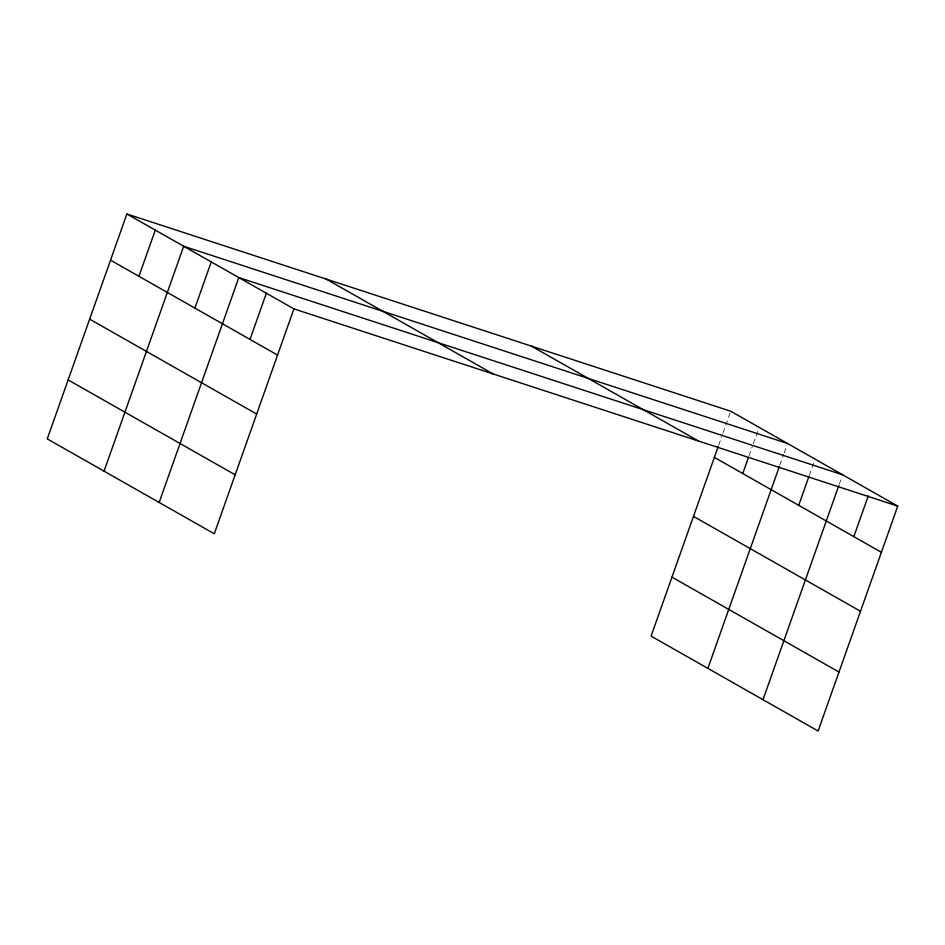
<?xml version="1.0" encoding="UTF-8"?>
<svg xmlns="http://www.w3.org/2000/svg" width="945" height="945" viewBox="0 0 945 945"><rect width="100%" height="100%" fill="white"/><g stroke="black" fill="none" stroke-linecap="round" stroke-linejoin="round"><path stroke-width="0.71" stroke-dasharray="4.72 3.54" d="M718.696 445.178L722.547 434.31M723.019 432.952L730.237 412.575M749.019 455.868L752.858 445M753.342 443.642L758.15 430.058M779.814 465.212L783.665 454.344M784.149 452.986L787.031 444.835M809.298 475.441L814.59 460.498M839.266 484.301L841.664 477.508"/><path stroke-width="1.42" d="M126.89 213.983L47.25 438.882L214.279 533.783L293.919 308.885L126.89 213.983L730.721 411.217L897.75 506.118L818.11 731.017L651.081 636.115L718.212 446.536M138.927 276.306L155.287 230.119M104.044 471.153L183.684 246.255L787.516 443.477M194.883 308.105L211.243 261.907M159.162 502.468L238.801 277.57L842.633 474.792M250 339.42L266.36 293.233M742.758 473.528L748.534 457.226M707.876 668.375L779.33 466.57M798.714 505.327L808.814 476.8M762.993 699.69L838.782 485.659M853.831 536.642L868.266 495.889M293.919 308.885L897.75 506.118M531.456 346.13L698.485 441.031M714.361 457.404L881.39 552.305M326.155 279.07L493.184 373.972M693.476 516.372L860.505 611.273M671.966 577.135L838.995 672.037M110.541 260.17L277.558 355.072M89.657 319.15L256.674 414.052M68.134 379.914L235.163 474.815"/></g></svg>
